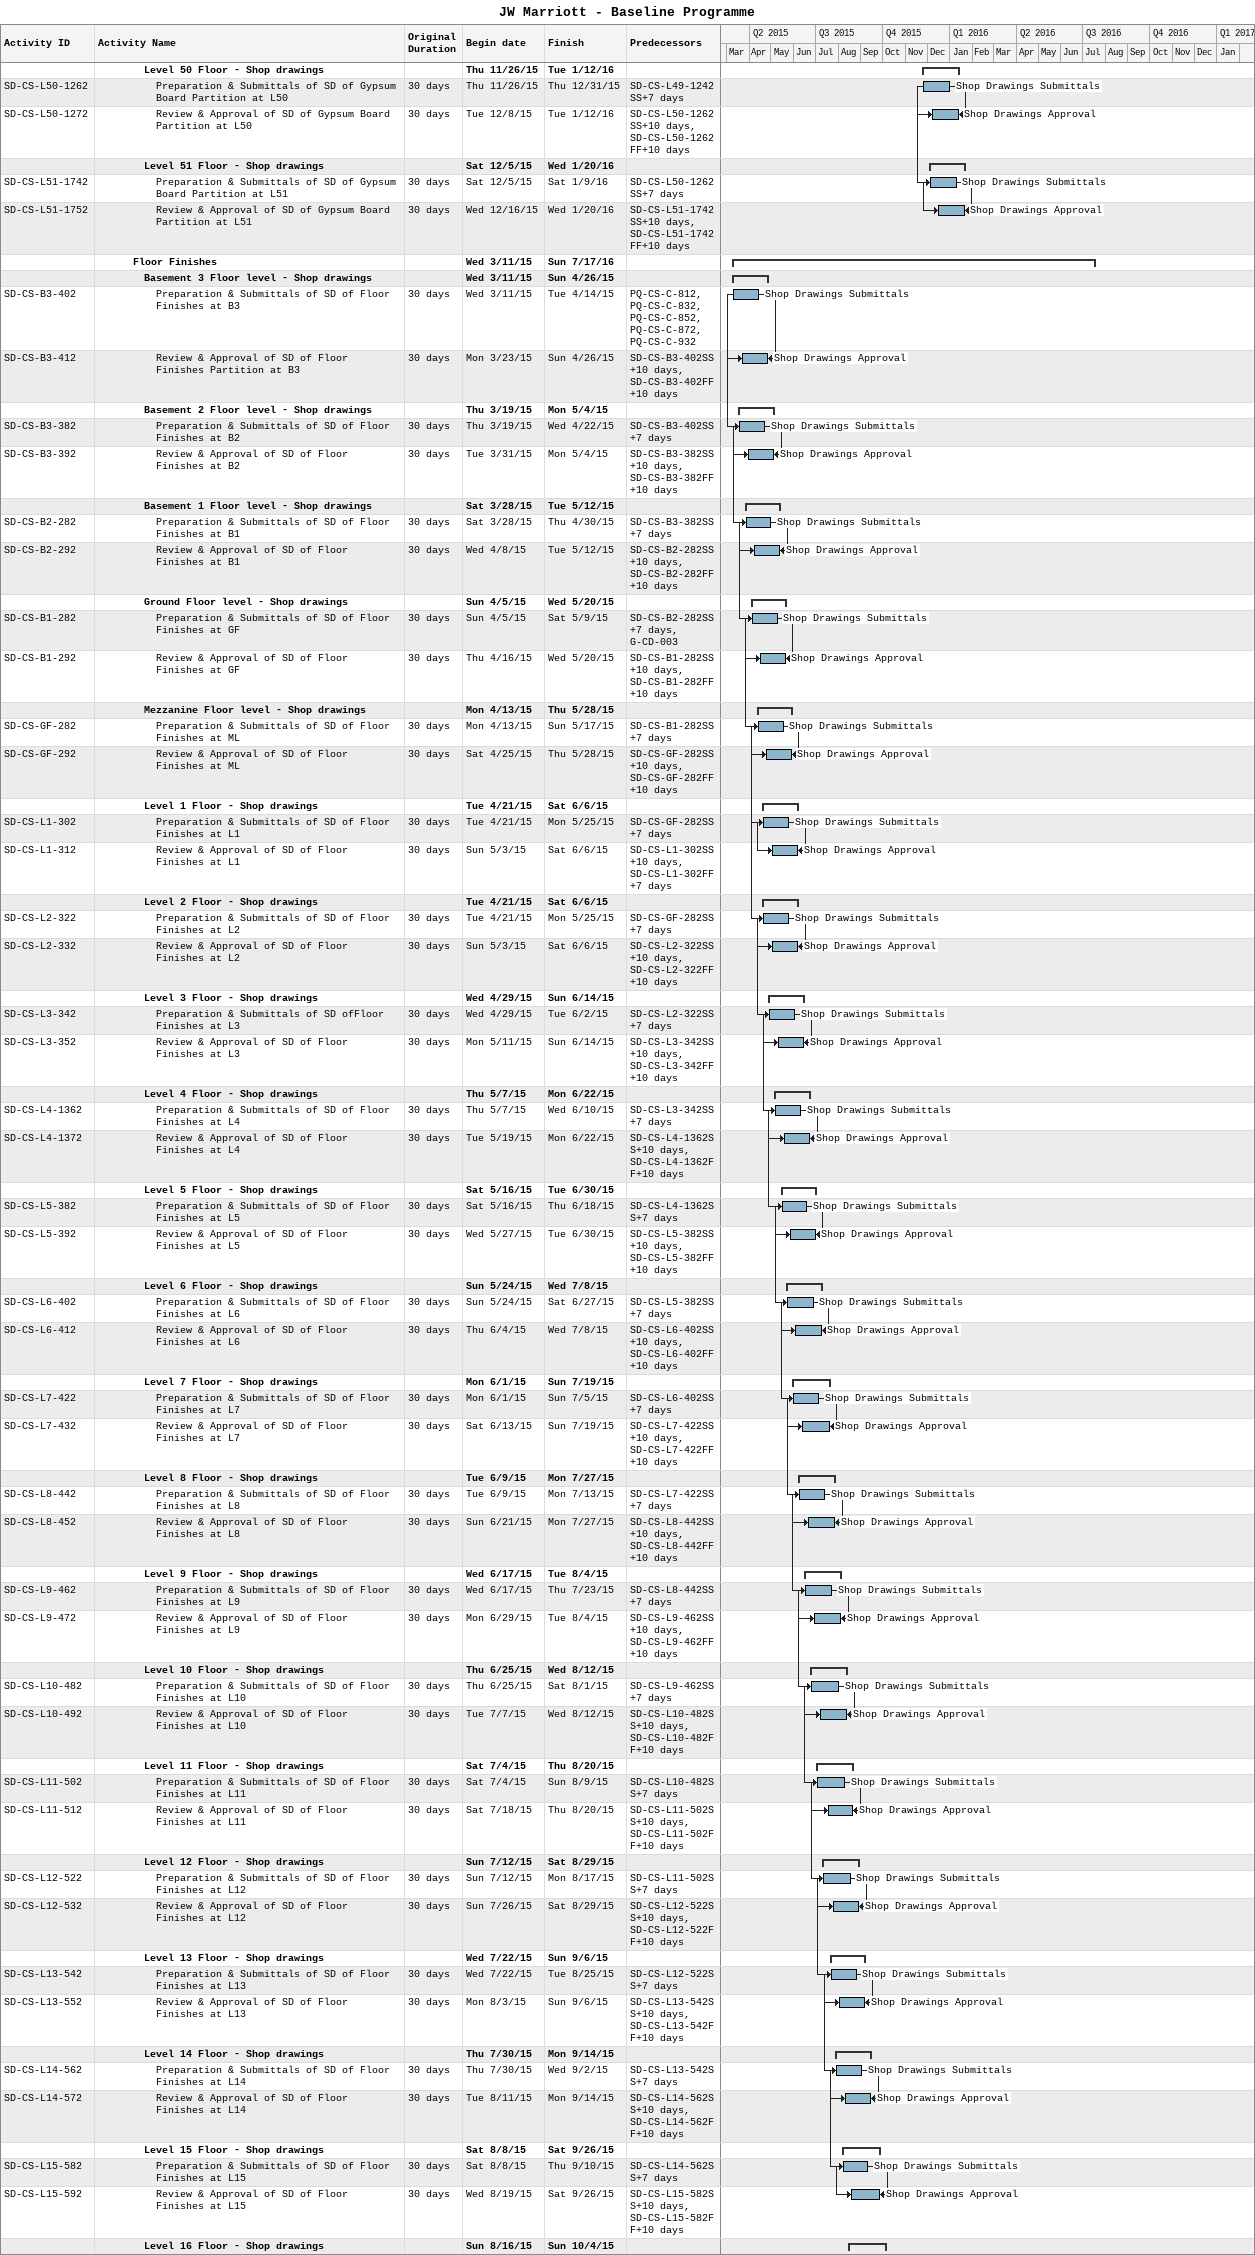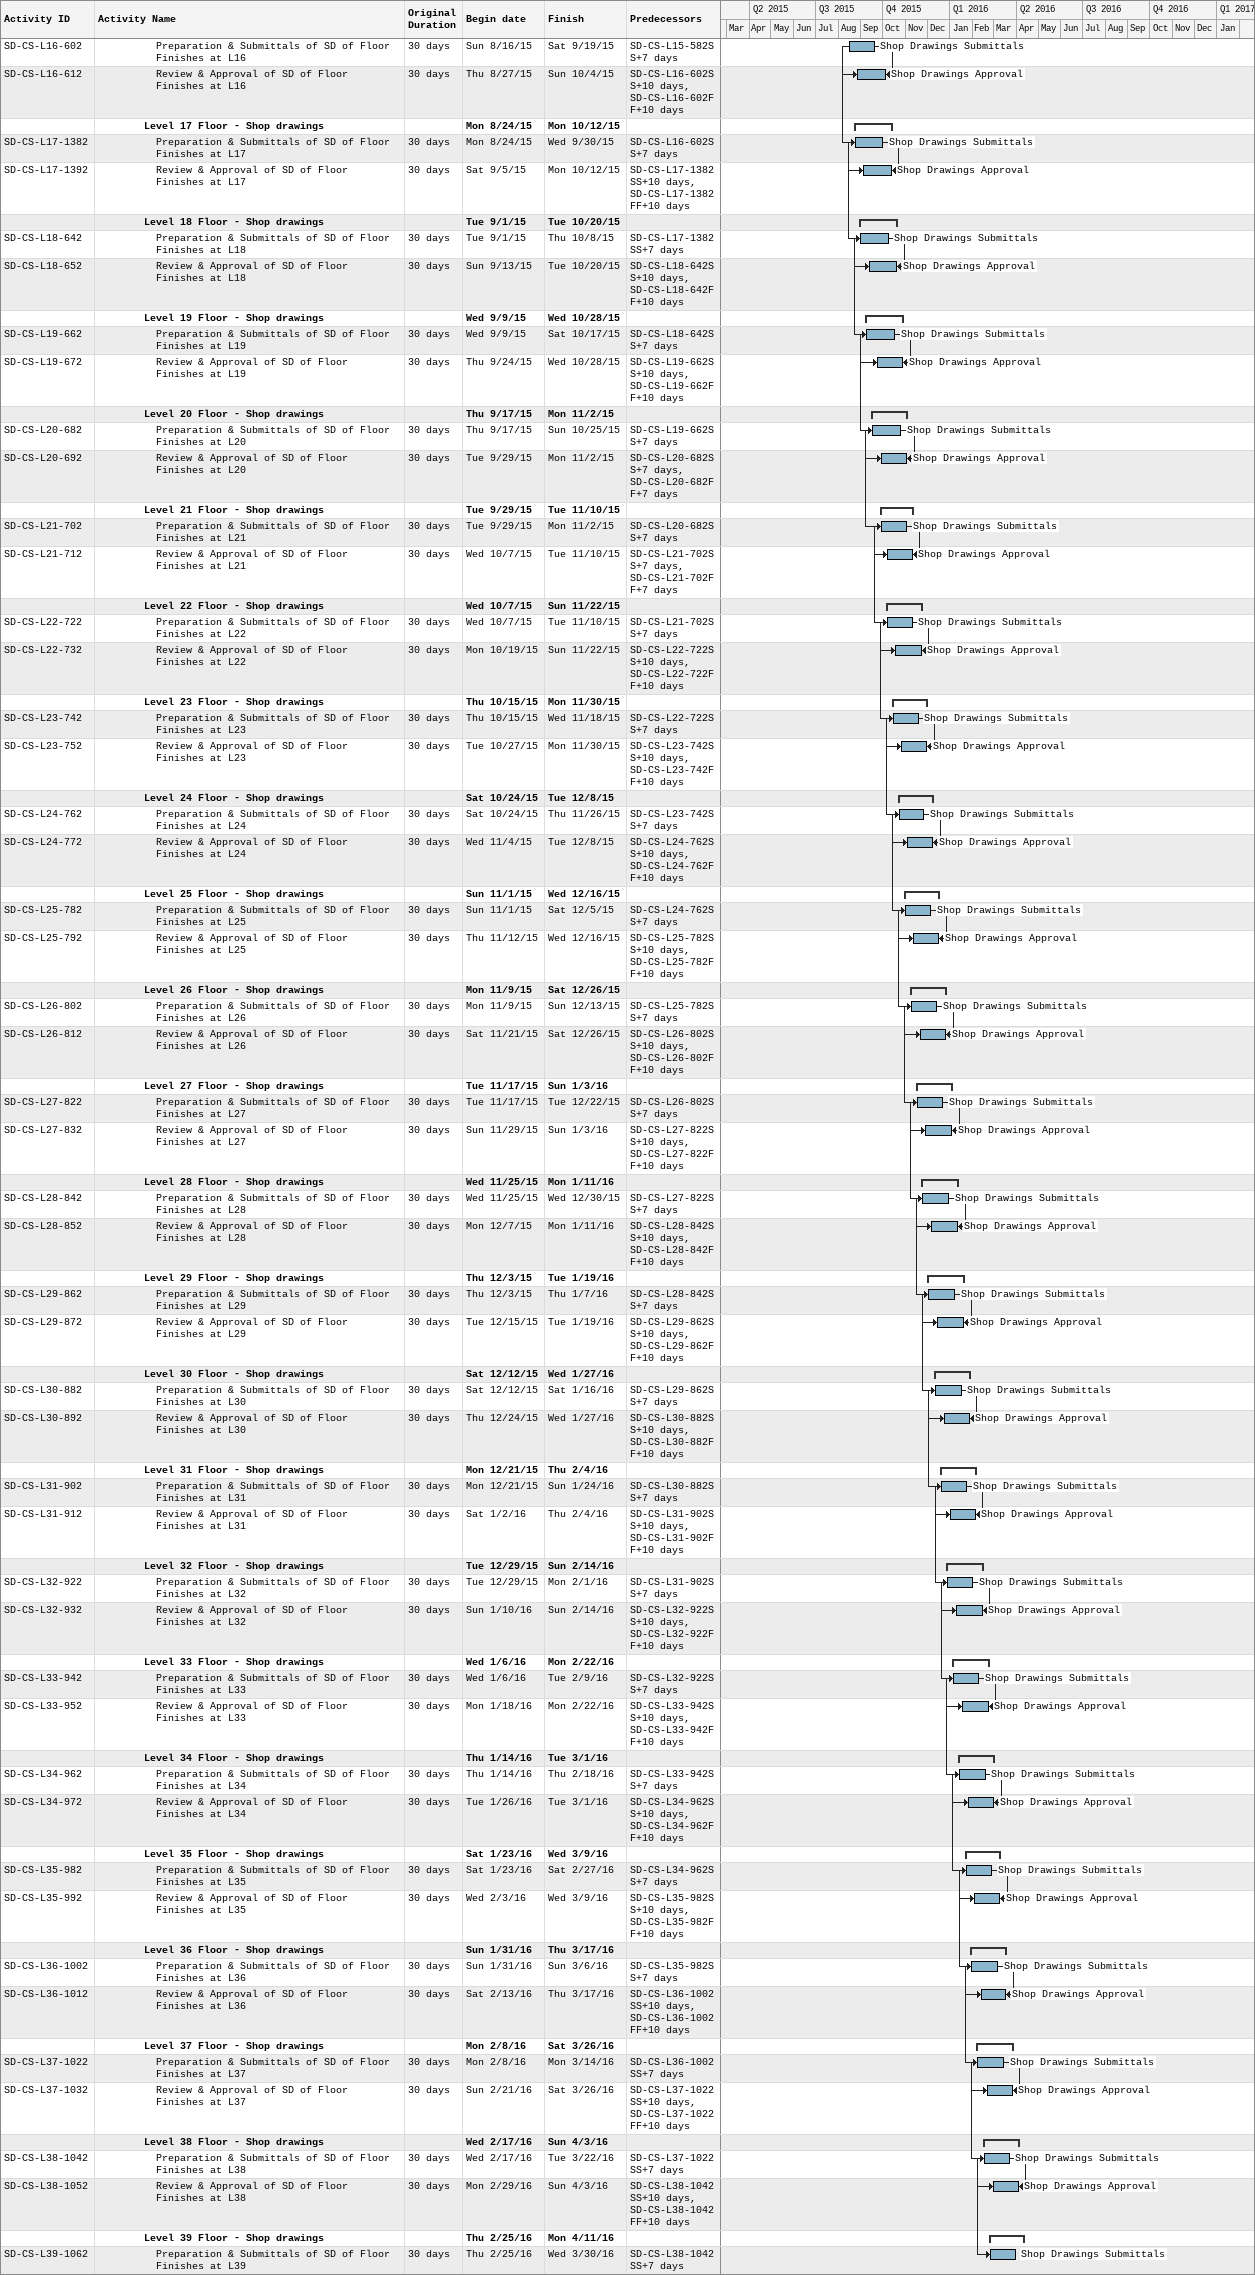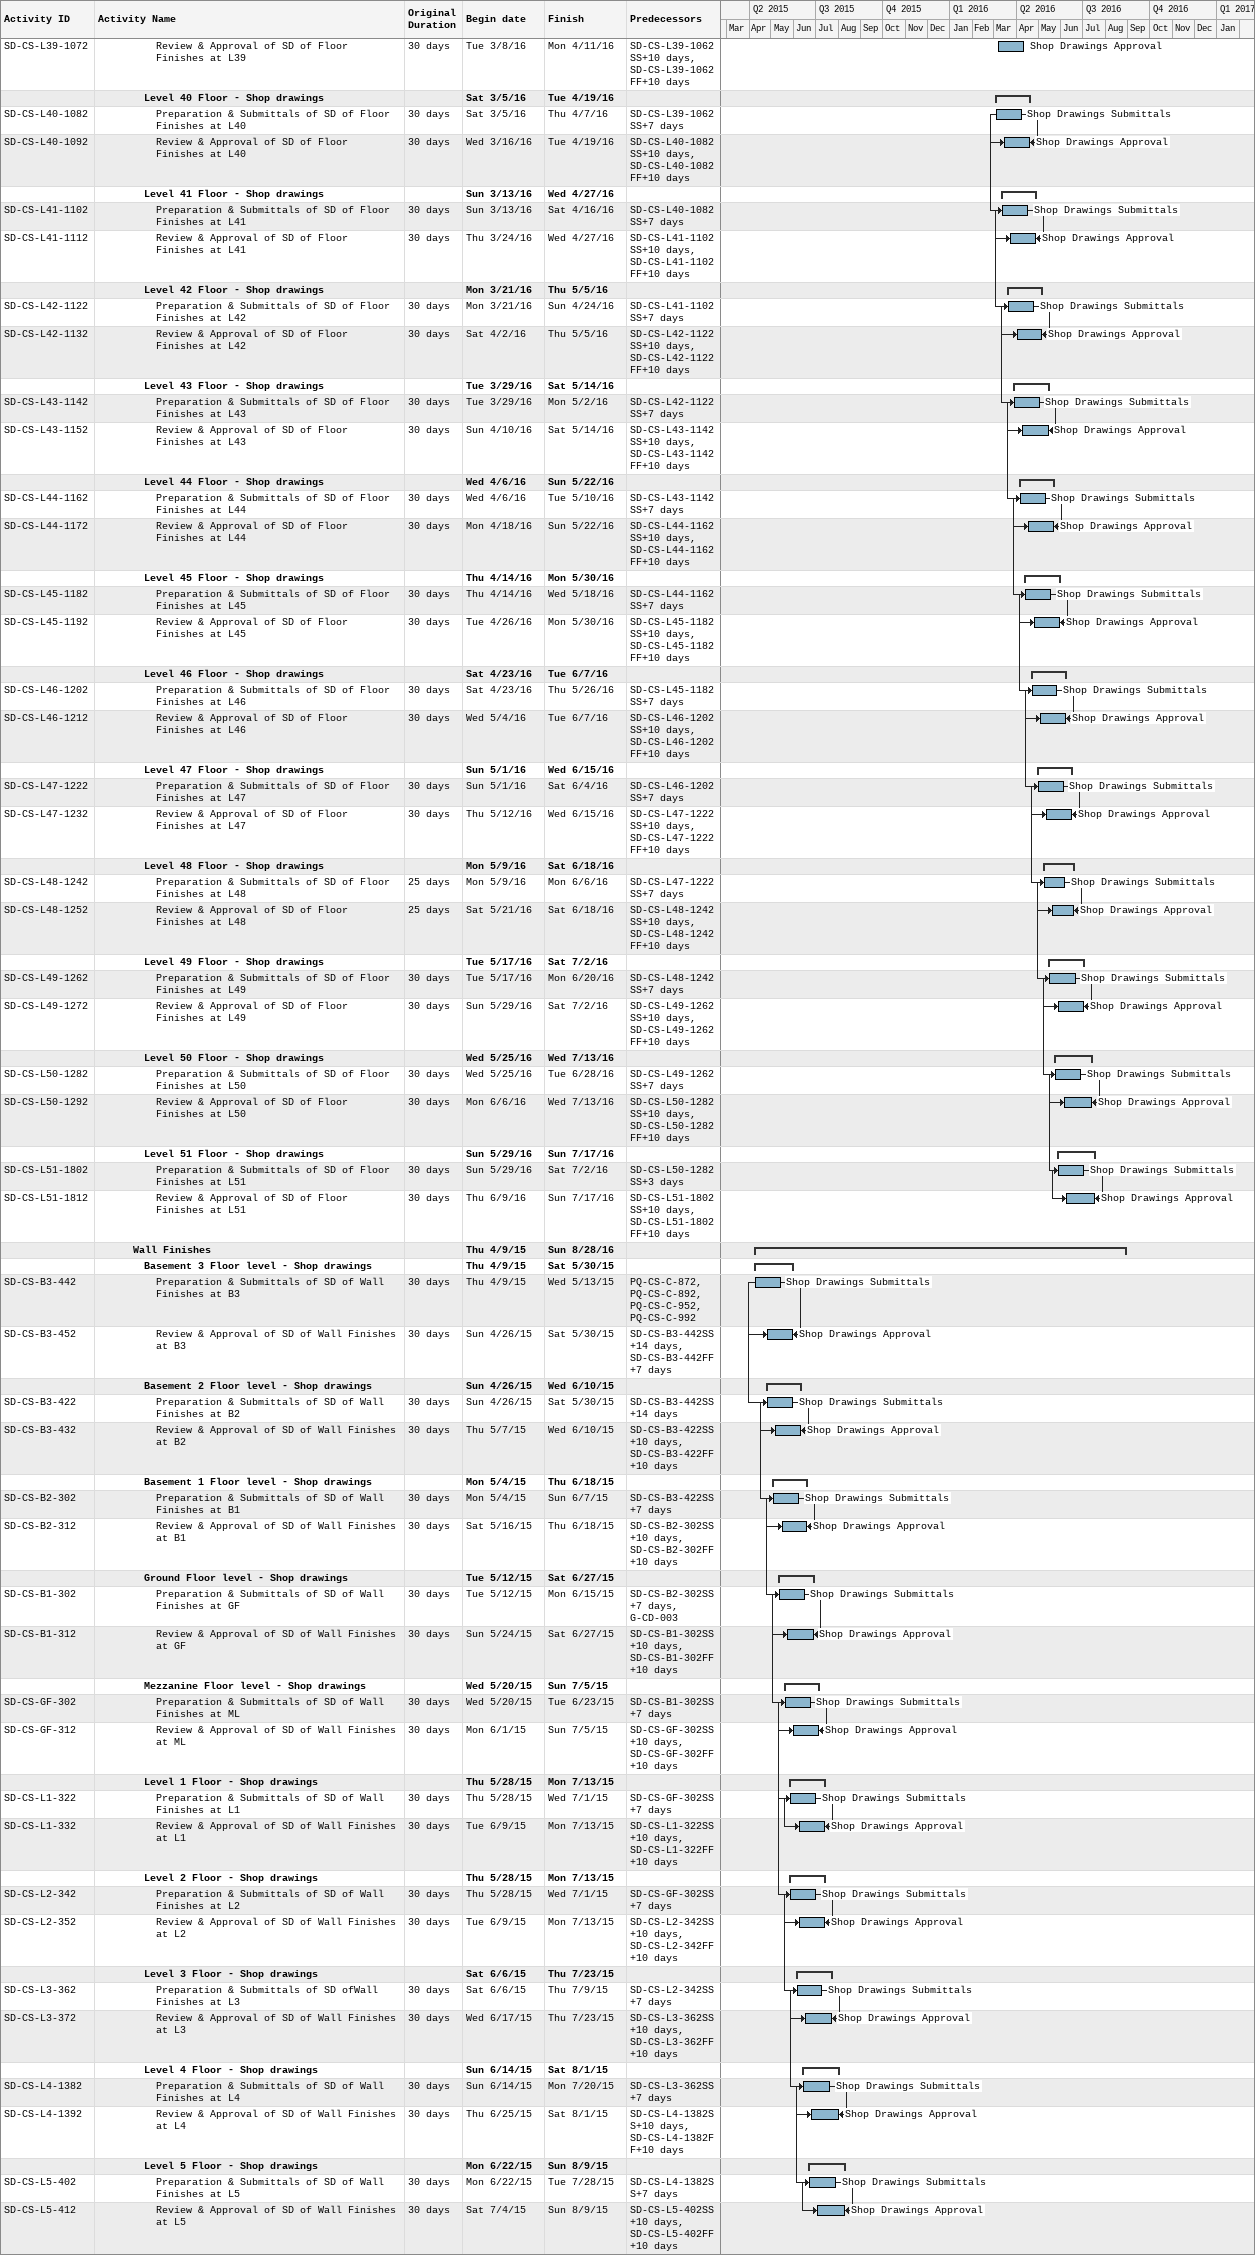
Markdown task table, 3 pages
JW Marriott - Baseline Programme

| ID | Level | Task | Original duration | Start | Finish | Predecessors | Resources |
|---|---|---|---|---|---|---|---|
|  | 5 | **Level 50 Floor - Shop drawings** |  | 2015-11-26 | 2016-01-12 |  |  |
| SD-CS-L50-1262 | 6 | Preparation & Submittals of SD of Gypsum Board Partition at L50 | 30d | 2015-11-26 | 2015-12-31 | SD-CS-L49-1242SS+7d | Shop Drawings Submittals |
| SD-CS-L50-1272 | 6 | Review & Approval of SD of Gypsum Board Partition at L50 | 30d | 2015-12-08 | 2016-01-12 | SD-CS-L50-1262SS+10d, SD-CS-L50-1262FF+10d | Shop Drawings Approval |
|  | 5 | **Level 51 Floor - Shop drawings** |  | 2015-12-05 | 2016-01-20 |  |  |
| SD-CS-L51-1742 | 6 | Preparation & Submittals of SD of Gypsum Board Partition at L51 | 30d | 2015-12-05 | 2016-01-09 | SD-CS-L50-1262SS+7d | Shop Drawings Submittals |
| SD-CS-L51-1752 | 6 | Review & Approval of SD of Gypsum Board Partition at L51 | 30d | 2015-12-16 | 2016-01-20 | SD-CS-L51-1742SS+10d, SD-CS-L51-1742FF+10d | Shop Drawings Approval |
|  | 4 | **Floor Finishes** |  | 2015-03-11 | 2016-07-17 |  |  |
|  | 5 | **Basement 3 Floor level - Shop drawings** |  | 2015-03-11 | 2015-04-26 |  |  |
| SD-CS-B3-402 | 6 | Preparation & Submittals of SD of Floor Finishes at B3 | 30d | 2015-03-11 | 2015-04-14 | PQ-CS-C-812, PQ-CS-C-832, PQ-CS-C-852, PQ-CS-C-872, PQ-CS-C-932 | Shop Drawings Submittals |
| SD-CS-B3-412 | 6 | Review & Approval of SD of Floor Finishes Partition at B3 | 30d | 2015-03-23 | 2015-04-26 | SD-CS-B3-402SS+10d, SD-CS-B3-402FF+10d | Shop Drawings Approval |
|  | 5 | **Basement 2 Floor level - Shop drawings** |  | 2015-03-19 | 2015-05-04 |  |  |
| SD-CS-B3-382 | 6 | Preparation & Submittals of SD of Floor Finishes at B2 | 30d | 2015-03-19 | 2015-04-22 | SD-CS-B3-402SS+7d | Shop Drawings Submittals |
| SD-CS-B3-392 | 6 | Review & Approval of SD of Floor Finishes at B2 | 30d | 2015-03-31 | 2015-05-04 | SD-CS-B3-382SS+10d, SD-CS-B3-382FF+10d | Shop Drawings Approval |
|  | 5 | **Basement 1 Floor level - Shop drawings** |  | 2015-03-28 | 2015-05-12 |  |  |
| SD-CS-B2-282 | 6 | Preparation & Submittals of SD of Floor Finishes at B1 | 30d | 2015-03-28 | 2015-04-30 | SD-CS-B3-382SS+7d | Shop Drawings Submittals |
| SD-CS-B2-292 | 6 | Review & Approval of SD of Floor Finishes at B1 | 30d | 2015-04-08 | 2015-05-12 | SD-CS-B2-282SS+10d, SD-CS-B2-282FF+10d | Shop Drawings Approval |
|  | 5 | **Ground Floor level - Shop drawings** |  | 2015-04-05 | 2015-05-20 |  |  |
| SD-CS-B1-282 | 6 | Preparation & Submittals of SD of Floor Finishes at GF | 30d | 2015-04-05 | 2015-05-09 | SD-CS-B2-282SS+7d, G-CD-003 | Shop Drawings Submittals |
| SD-CS-B1-292 | 6 | Review & Approval of SD of Floor Finishes at GF | 30d | 2015-04-16 | 2015-05-20 | SD-CS-B1-282SS+10d, SD-CS-B1-282FF+10d | Shop Drawings Approval |
|  | 5 | **Mezzanine Floor level - Shop drawings** |  | 2015-04-13 | 2015-05-28 |  |  |
| SD-CS-GF-282 | 6 | Preparation & Submittals of SD of Floor Finishes at ML | 30d | 2015-04-13 | 2015-05-17 | SD-CS-B1-282SS+7d | Shop Drawings Submittals |
| SD-CS-GF-292 | 6 | Review & Approval of SD of Floor Finishes at ML | 30d | 2015-04-25 | 2015-05-28 | SD-CS-GF-282SS+10d, SD-CS-GF-282FF+10d | Shop Drawings Approval |
|  | 5 | **Level 1 Floor - Shop drawings** |  | 2015-04-21 | 2015-06-06 |  |  |
| SD-CS-L1-302 | 6 | Preparation & Submittals of SD of Floor Finishes at L1 | 30d | 2015-04-21 | 2015-05-25 | SD-CS-GF-282SS+7d | Shop Drawings Submittals |
| SD-CS-L1-312 | 6 | Review & Approval of SD of Floor Finishes at L1 | 30d | 2015-05-03 | 2015-06-06 | SD-CS-L1-302SS+10d, SD-CS-L1-302FF+7d | Shop Drawings Approval |
|  | 5 | **Level 2 Floor - Shop drawings** |  | 2015-04-21 | 2015-06-06 |  |  |
| SD-CS-L2-322 | 6 | Preparation & Submittals of SD of Floor Finishes at L2 | 30d | 2015-04-21 | 2015-05-25 | SD-CS-GF-282SS+7d | Shop Drawings Submittals |
| SD-CS-L2-332 | 6 | Review & Approval of SD of Floor Finishes at L2 | 30d | 2015-05-03 | 2015-06-06 | SD-CS-L2-322SS+10d, SD-CS-L2-322FF+10d | Shop Drawings Approval |
|  | 5 | **Level 3 Floor - Shop drawings** |  | 2015-04-29 | 2015-06-14 |  |  |
| SD-CS-L3-342 | 6 | Preparation & Submittals of SD ofFloor Finishes at L3 | 30d | 2015-04-29 | 2015-06-02 | SD-CS-L2-322SS+7d | Shop Drawings Submittals |
| SD-CS-L3-352 | 6 | Review & Approval of SD of Floor Finishes at L3 | 30d | 2015-05-11 | 2015-06-14 | SD-CS-L3-342SS+10d, SD-CS-L3-342FF+10d | Shop Drawings Approval |
|  | 5 | **Level 4 Floor - Shop drawings** |  | 2015-05-07 | 2015-06-22 |  |  |
| SD-CS-L4-1362 | 6 | Preparation & Submittals of SD of Floor Finishes at L4 | 30d | 2015-05-07 | 2015-06-10 | SD-CS-L3-342SS+7d | Shop Drawings Submittals |
| SD-CS-L4-1372 | 6 | Review & Approval of SD of Floor Finishes at L4 | 30d | 2015-05-19 | 2015-06-22 | SD-CS-L4-1362SS+10d, SD-CS-L4-1362FF+10d | Shop Drawings Approval |
|  | 5 | **Level 5 Floor - Shop drawings** |  | 2015-05-16 | 2015-06-30 |  |  |
| SD-CS-L5-382 | 6 | Preparation & Submittals of SD of Floor Finishes at L5 | 30d | 2015-05-16 | 2015-06-18 | SD-CS-L4-1362SS+7d | Shop Drawings Submittals |
| SD-CS-L5-392 | 6 | Review & Approval of SD of Floor Finishes at L5 | 30d | 2015-05-27 | 2015-06-30 | SD-CS-L5-382SS+10d, SD-CS-L5-382FF+10d | Shop Drawings Approval |
|  | 5 | **Level 6 Floor - Shop drawings** |  | 2015-05-24 | 2015-07-08 |  |  |
| SD-CS-L6-402 | 6 | Preparation & Submittals of SD of Floor Finishes at L6 | 30d | 2015-05-24 | 2015-06-27 | SD-CS-L5-382SS+7d | Shop Drawings Submittals |
| SD-CS-L6-412 | 6 | Review & Approval of SD of Floor Finishes at L6 | 30d | 2015-06-04 | 2015-07-08 | SD-CS-L6-402SS+10d, SD-CS-L6-402FF+10d | Shop Drawings Approval |
|  | 5 | **Level 7 Floor - Shop drawings** |  | 2015-06-01 | 2015-07-19 |  |  |
| SD-CS-L7-422 | 6 | Preparation & Submittals of SD of Floor Finishes at L7 | 30d | 2015-06-01 | 2015-07-05 | SD-CS-L6-402SS+7d | Shop Drawings Submittals |
| SD-CS-L7-432 | 6 | Review & Approval of SD of Floor Finishes at L7 | 30d | 2015-06-13 | 2015-07-19 | SD-CS-L7-422SS+10d, SD-CS-L7-422FF+10d | Shop Drawings Approval |
|  | 5 | **Level 8 Floor - Shop drawings** |  | 2015-06-09 | 2015-07-27 |  |  |
| SD-CS-L8-442 | 6 | Preparation & Submittals of SD of Floor Finishes at L8 | 30d | 2015-06-09 | 2015-07-13 | SD-CS-L7-422SS+7d | Shop Drawings Submittals |
| SD-CS-L8-452 | 6 | Review & Approval of SD of Floor Finishes at L8 | 30d | 2015-06-21 | 2015-07-27 | SD-CS-L8-442SS+10d, SD-CS-L8-442FF+10d | Shop Drawings Approval |
|  | 5 | **Level 9 Floor - Shop drawings** |  | 2015-06-17 | 2015-08-04 |  |  |
| SD-CS-L9-462 | 6 | Preparation & Submittals of SD of Floor Finishes at L9 | 30d | 2015-06-17 | 2015-07-23 | SD-CS-L8-442SS+7d | Shop Drawings Submittals |
| SD-CS-L9-472 | 6 | Review & Approval of SD of Floor Finishes at L9 | 30d | 2015-06-29 | 2015-08-04 | SD-CS-L9-462SS+10d, SD-CS-L9-462FF+10d | Shop Drawings Approval |
|  | 5 | **Level 10 Floor - Shop drawings** |  | 2015-06-25 | 2015-08-12 |  |  |
| SD-CS-L10-482 | 6 | Preparation & Submittals of SD of Floor Finishes at L10 | 30d | 2015-06-25 | 2015-08-01 | SD-CS-L9-462SS+7d | Shop Drawings Submittals |
| SD-CS-L10-492 | 6 | Review & Approval of SD of Floor Finishes at L10 | 30d | 2015-07-07 | 2015-08-12 | SD-CS-L10-482SS+10d, SD-CS-L10-482FF+10d | Shop Drawings Approval |
|  | 5 | **Level 11 Floor - Shop drawings** |  | 2015-07-04 | 2015-08-20 |  |  |
| SD-CS-L11-502 | 6 | Preparation & Submittals of SD of Floor Finishes at L11 | 30d | 2015-07-04 | 2015-08-09 | SD-CS-L10-482SS+7d | Shop Drawings Submittals |
| SD-CS-L11-512 | 6 | Review & Approval of SD of Floor Finishes at L11 | 30d | 2015-07-18 | 2015-08-20 | SD-CS-L11-502SS+10d, SD-CS-L11-502FF+10d | Shop Drawings Approval |
|  | 5 | **Level 12 Floor - Shop drawings** |  | 2015-07-12 | 2015-08-29 |  |  |
| SD-CS-L12-522 | 6 | Preparation & Submittals of SD of Floor Finishes at L12 | 30d | 2015-07-12 | 2015-08-17 | SD-CS-L11-502SS+7d | Shop Drawings Submittals |
| SD-CS-L12-532 | 6 | Review & Approval of SD of Floor Finishes at L12 | 30d | 2015-07-26 | 2015-08-29 | SD-CS-L12-522SS+10d, SD-CS-L12-522FF+10d | Shop Drawings Approval |
|  | 5 | **Level 13 Floor - Shop drawings** |  | 2015-07-22 | 2015-09-06 |  |  |
| SD-CS-L13-542 | 6 | Preparation & Submittals of SD of Floor Finishes at L13 | 30d | 2015-07-22 | 2015-08-25 | SD-CS-L12-522SS+7d | Shop Drawings Submittals |
| SD-CS-L13-552 | 6 | Review & Approval of SD of Floor Finishes at L13 | 30d | 2015-08-03 | 2015-09-06 | SD-CS-L13-542SS+10d, SD-CS-L13-542FF+10d | Shop Drawings Approval |
|  | 5 | **Level 14 Floor - Shop drawings** |  | 2015-07-30 | 2015-09-14 |  |  |
| SD-CS-L14-562 | 6 | Preparation & Submittals of SD of Floor Finishes at L14 | 30d | 2015-07-30 | 2015-09-02 | SD-CS-L13-542SS+7d | Shop Drawings Submittals |
| SD-CS-L14-572 | 6 | Review & Approval of SD of Floor Finishes at L14 | 30d | 2015-08-11 | 2015-09-14 | SD-CS-L14-562SS+10d, SD-CS-L14-562FF+10d | Shop Drawings Approval |
|  | 5 | **Level 15 Floor - Shop drawings** |  | 2015-08-08 | 2015-09-26 |  |  |
| SD-CS-L15-582 | 6 | Preparation & Submittals of SD of Floor Finishes at L15 | 30d | 2015-08-08 | 2015-09-10 | SD-CS-L14-562SS+7d | Shop Drawings Submittals |
| SD-CS-L15-592 | 6 | Review & Approval of SD of Floor Finishes at L15 | 30d | 2015-08-19 | 2015-09-26 | SD-CS-L15-582SS+10d, SD-CS-L15-582FF+10d | Shop Drawings Approval |
|  | 5 | **Level 16 Floor - Shop drawings** |  | 2015-08-16 | 2015-10-04 |  |  |
| SD-CS-L16-602 | 6 | Preparation & Submittals of SD of Floor Finishes at L16 | 30d | 2015-08-16 | 2015-09-19 | SD-CS-L15-582SS+7d | Shop Drawings Submittals |
| SD-CS-L16-612 | 6 | Review & Approval of SD of Floor Finishes at L16 | 30d | 2015-08-27 | 2015-10-04 | SD-CS-L16-602SS+10d, SD-CS-L16-602FF+10d | Shop Drawings Approval |
|  | 5 | **Level 17 Floor - Shop drawings** |  | 2015-08-24 | 2015-10-12 |  |  |
| SD-CS-L17-1382 | 6 | Preparation & Submittals of SD of Floor Finishes at L17 | 30d | 2015-08-24 | 2015-09-30 | SD-CS-L16-602SS+7d | Shop Drawings Submittals |
| SD-CS-L17-1392 | 6 | Review & Approval of SD of Floor Finishes at L17 | 30d | 2015-09-05 | 2015-10-12 | SD-CS-L17-1382SS+10d, SD-CS-L17-1382FF+10d | Shop Drawings Approval |
|  | 5 | **Level 18 Floor - Shop drawings** |  | 2015-09-01 | 2015-10-20 |  |  |
| SD-CS-L18-642 | 6 | Preparation & Submittals of SD of Floor Finishes at L18 | 30d | 2015-09-01 | 2015-10-08 | SD-CS-L17-1382SS+7d | Shop Drawings Submittals |
| SD-CS-L18-652 | 6 | Review & Approval of SD of Floor Finishes at L18 | 30d | 2015-09-13 | 2015-10-20 | SD-CS-L18-642SS+10d, SD-CS-L18-642FF+10d | Shop Drawings Approval |
|  | 5 | **Level 19 Floor - Shop drawings** |  | 2015-09-09 | 2015-10-28 |  |  |
| SD-CS-L19-662 | 6 | Preparation & Submittals of SD of Floor Finishes at L19 | 30d | 2015-09-09 | 2015-10-17 | SD-CS-L18-642SS+7d | Shop Drawings Submittals |
| SD-CS-L19-672 | 6 | Review & Approval of SD of Floor Finishes at L19 | 30d | 2015-09-24 | 2015-10-28 | SD-CS-L19-662SS+10d, SD-CS-L19-662FF+10d | Shop Drawings Approval |
|  | 5 | **Level 20 Floor - Shop drawings** |  | 2015-09-17 | 2015-11-02 |  |  |
| SD-CS-L20-682 | 6 | Preparation & Submittals of SD of Floor Finishes at L20 | 30d | 2015-09-17 | 2015-10-25 | SD-CS-L19-662SS+7d | Shop Drawings Submittals |
| SD-CS-L20-692 | 6 | Review & Approval of SD of Floor Finishes at L20 | 30d | 2015-09-29 | 2015-11-02 | SD-CS-L20-682SS+7d, SD-CS-L20-682FF+7d | Shop Drawings Approval |
|  | 5 | **Level 21 Floor - Shop drawings** |  | 2015-09-29 | 2015-11-10 |  |  |
| SD-CS-L21-702 | 6 | Preparation & Submittals of SD of Floor Finishes at L21 | 30d | 2015-09-29 | 2015-11-02 | SD-CS-L20-682SS+7d | Shop Drawings Submittals |
| SD-CS-L21-712 | 6 | Review & Approval of SD of Floor Finishes at L21 | 30d | 2015-10-07 | 2015-11-10 | SD-CS-L21-702SS+7d, SD-CS-L21-702FF+7d | Shop Drawings Approval |
|  | 5 | **Level 22 Floor - Shop drawings** |  | 2015-10-07 | 2015-11-22 |  |  |
| SD-CS-L22-722 | 6 | Preparation & Submittals of SD of Floor Finishes at L22 | 30d | 2015-10-07 | 2015-11-10 | SD-CS-L21-702SS+7d | Shop Drawings Submittals |
| SD-CS-L22-732 | 6 | Review & Approval of SD of Floor Finishes at L22 | 30d | 2015-10-19 | 2015-11-22 | SD-CS-L22-722SS+10d, SD-CS-L22-722FF+10d | Shop Drawings Approval |
|  | 5 | **Level 23 Floor - Shop drawings** |  | 2015-10-15 | 2015-11-30 |  |  |
| SD-CS-L23-742 | 6 | Preparation & Submittals of SD of Floor Finishes at L23 | 30d | 2015-10-15 | 2015-11-18 | SD-CS-L22-722SS+7d | Shop Drawings Submittals |
| SD-CS-L23-752 | 6 | Review & Approval of SD of Floor Finishes at L23 | 30d | 2015-10-27 | 2015-11-30 | SD-CS-L23-742SS+10d, SD-CS-L23-742FF+10d | Shop Drawings Approval |
|  | 5 | **Level 24 Floor - Shop drawings** |  | 2015-10-24 | 2015-12-08 |  |  |
| SD-CS-L24-762 | 6 | Preparation & Submittals of SD of Floor Finishes at L24 | 30d | 2015-10-24 | 2015-11-26 | SD-CS-L23-742SS+7d | Shop Drawings Submittals |
| SD-CS-L24-772 | 6 | Review & Approval of SD of Floor Finishes at L24 | 30d | 2015-11-04 | 2015-12-08 | SD-CS-L24-762SS+10d, SD-CS-L24-762FF+10d | Shop Drawings Approval |
|  | 5 | **Level 25 Floor - Shop drawings** |  | 2015-11-01 | 2015-12-16 |  |  |
| SD-CS-L25-782 | 6 | Preparation & Submittals of SD of Floor Finishes at L25 | 30d | 2015-11-01 | 2015-12-05 | SD-CS-L24-762SS+7d | Shop Drawings Submittals |
| SD-CS-L25-792 | 6 | Review & Approval of SD of Floor Finishes at L25 | 30d | 2015-11-12 | 2015-12-16 | SD-CS-L25-782SS+10d, SD-CS-L25-782FF+10d | Shop Drawings Approval |
|  | 5 | **Level 26 Floor - Shop drawings** |  | 2015-11-09 | 2015-12-26 |  |  |
| SD-CS-L26-802 | 6 | Preparation & Submittals of SD of Floor Finishes at L26 | 30d | 2015-11-09 | 2015-12-13 | SD-CS-L25-782SS+7d | Shop Drawings Submittals |
| SD-CS-L26-812 | 6 | Review & Approval of SD of Floor Finishes at L26 | 30d | 2015-11-21 | 2015-12-26 | SD-CS-L26-802SS+10d, SD-CS-L26-802FF+10d | Shop Drawings Approval |
|  | 5 | **Level 27 Floor - Shop drawings** |  | 2015-11-17 | 2016-01-03 |  |  |
| SD-CS-L27-822 | 6 | Preparation & Submittals of SD of Floor Finishes at L27 | 30d | 2015-11-17 | 2015-12-22 | SD-CS-L26-802SS+7d | Shop Drawings Submittals |
| SD-CS-L27-832 | 6 | Review & Approval of SD of Floor Finishes at L27 | 30d | 2015-11-29 | 2016-01-03 | SD-CS-L27-822SS+10d, SD-CS-L27-822FF+10d | Shop Drawings Approval |
|  | 5 | **Level 28 Floor - Shop drawings** |  | 2015-11-25 | 2016-01-11 |  |  |
| SD-CS-L28-842 | 6 | Preparation & Submittals of SD of Floor Finishes at L28 | 30d | 2015-11-25 | 2015-12-30 | SD-CS-L27-822SS+7d | Shop Drawings Submittals |
| SD-CS-L28-852 | 6 | Review & Approval of SD of Floor Finishes at L28 | 30d | 2015-12-07 | 2016-01-11 | SD-CS-L28-842SS+10d, SD-CS-L28-842FF+10d | Shop Drawings Approval |
|  | 5 | **Level 29 Floor - Shop drawings** |  | 2015-12-03 | 2016-01-19 |  |  |
| SD-CS-L29-862 | 6 | Preparation & Submittals of SD of Floor Finishes at L29 | 30d | 2015-12-03 | 2016-01-07 | SD-CS-L28-842SS+7d | Shop Drawings Submittals |
| SD-CS-L29-872 | 6 | Review & Approval of SD of Floor Finishes at L29 | 30d | 2015-12-15 | 2016-01-19 | SD-CS-L29-862SS+10d, SD-CS-L29-862FF+10d | Shop Drawings Approval |
|  | 5 | **Level 30 Floor - Shop drawings** |  | 2015-12-12 | 2016-01-27 |  |  |
| SD-CS-L30-882 | 6 | Preparation & Submittals of SD of Floor Finishes at L30 | 30d | 2015-12-12 | 2016-01-16 | SD-CS-L29-862SS+7d | Shop Drawings Submittals |
| SD-CS-L30-892 | 6 | Review & Approval of SD of Floor Finishes at L30 | 30d | 2015-12-24 | 2016-01-27 | SD-CS-L30-882SS+10d, SD-CS-L30-882FF+10d | Shop Drawings Approval |
|  | 5 | **Level 31 Floor - Shop drawings** |  | 2015-12-21 | 2016-02-04 |  |  |
| SD-CS-L31-902 | 6 | Preparation & Submittals of SD of Floor Finishes at L31 | 30d | 2015-12-21 | 2016-01-24 | SD-CS-L30-882SS+7d | Shop Drawings Submittals |
| SD-CS-L31-912 | 6 | Review & Approval of SD of Floor Finishes at L31 | 30d | 2016-01-02 | 2016-02-04 | SD-CS-L31-902SS+10d, SD-CS-L31-902FF+10d | Shop Drawings Approval |
|  | 5 | **Level 32 Floor - Shop drawings** |  | 2015-12-29 | 2016-02-14 |  |  |
| SD-CS-L32-922 | 6 | Preparation & Submittals of SD of Floor Finishes at L32 | 30d | 2015-12-29 | 2016-02-01 | SD-CS-L31-902SS+7d | Shop Drawings Submittals |
| SD-CS-L32-932 | 6 | Review & Approval of SD of Floor Finishes at L32 | 30d | 2016-01-10 | 2016-02-14 | SD-CS-L32-922SS+10d, SD-CS-L32-922FF+10d | Shop Drawings Approval |
|  | 5 | **Level 33 Floor - Shop drawings** |  | 2016-01-06 | 2016-02-22 |  |  |
| SD-CS-L33-942 | 6 | Preparation & Submittals of SD of Floor Finishes at L33 | 30d | 2016-01-06 | 2016-02-09 | SD-CS-L32-922SS+7d | Shop Drawings Submittals |
| SD-CS-L33-952 | 6 | Review & Approval of SD of Floor Finishes at L33 | 30d | 2016-01-18 | 2016-02-22 | SD-CS-L33-942SS+10d, SD-CS-L33-942FF+10d | Shop Drawings Approval |
|  | 5 | **Level 34 Floor - Shop drawings** |  | 2016-01-14 | 2016-03-01 |  |  |
| SD-CS-L34-962 | 6 | Preparation & Submittals of SD of Floor Finishes at L34 | 30d | 2016-01-14 | 2016-02-18 | SD-CS-L33-942SS+7d | Shop Drawings Submittals |
| SD-CS-L34-972 | 6 | Review & Approval of SD of Floor Finishes at L34 | 30d | 2016-01-26 | 2016-03-01 | SD-CS-L34-962SS+10d, SD-CS-L34-962FF+10d | Shop Drawings Approval |
|  | 5 | **Level 35 Floor - Shop drawings** |  | 2016-01-23 | 2016-03-09 |  |  |
| SD-CS-L35-982 | 6 | Preparation & Submittals of SD of Floor Finishes at L35 | 30d | 2016-01-23 | 2016-02-27 | SD-CS-L34-962SS+7d | Shop Drawings Submittals |
| SD-CS-L35-992 | 6 | Review & Approval of SD of Floor Finishes at L35 | 30d | 2016-02-03 | 2016-03-09 | SD-CS-L35-982SS+10d, SD-CS-L35-982FF+10d | Shop Drawings Approval |
|  | 5 | **Level 36 Floor - Shop drawings** |  | 2016-01-31 | 2016-03-17 |  |  |
| SD-CS-L36-1002 | 6 | Preparation & Submittals of SD of Floor Finishes at L36 | 30d | 2016-01-31 | 2016-03-06 | SD-CS-L35-982SS+7d | Shop Drawings Submittals |
| SD-CS-L36-1012 | 6 | Review & Approval of SD of Floor Finishes at L36 | 30d | 2016-02-13 | 2016-03-17 | SD-CS-L36-1002SS+10d, SD-CS-L36-1002FF+10d | Shop Drawings Approval |
|  | 5 | **Level 37 Floor - Shop drawings** |  | 2016-02-08 | 2016-03-26 |  |  |
| SD-CS-L37-1022 | 6 | Preparation & Submittals of SD of Floor Finishes at L37 | 30d | 2016-02-08 | 2016-03-14 | SD-CS-L36-1002SS+7d | Shop Drawings Submittals |
| SD-CS-L37-1032 | 6 | Review & Approval of SD of Floor Finishes at L37 | 30d | 2016-02-21 | 2016-03-26 | SD-CS-L37-1022SS+10d, SD-CS-L37-1022FF+10d | Shop Drawings Approval |
|  | 5 | **Level 38 Floor - Shop drawings** |  | 2016-02-17 | 2016-04-03 |  |  |
| SD-CS-L38-1042 | 6 | Preparation & Submittals of SD of Floor Finishes at L38 | 30d | 2016-02-17 | 2016-03-22 | SD-CS-L37-1022SS+7d | Shop Drawings Submittals |
| SD-CS-L38-1052 | 6 | Review & Approval of SD of Floor Finishes at L38 | 30d | 2016-02-29 | 2016-04-03 | SD-CS-L38-1042SS+10d, SD-CS-L38-1042FF+10d | Shop Drawings Approval |
|  | 5 | **Level 39 Floor - Shop drawings** |  | 2016-02-25 | 2016-04-11 |  |  |
| SD-CS-L39-1062 | 6 | Preparation & Submittals of SD of Floor Finishes at L39 | 30d | 2016-02-25 | 2016-03-30 | SD-CS-L38-1042SS+7d | Shop Drawings Submittals |
| SD-CS-L39-1072 | 6 | Review & Approval of SD of Floor Finishes at L39 | 30d | 2016-03-08 | 2016-04-11 | SD-CS-L39-1062SS+10d, SD-CS-L39-1062FF+10d | Shop Drawings Approval |
|  | 5 | **Level 40 Floor - Shop drawings** |  | 2016-03-05 | 2016-04-19 |  |  |
| SD-CS-L40-1082 | 6 | Preparation & Submittals of SD of Floor Finishes at L40 | 30d | 2016-03-05 | 2016-04-07 | SD-CS-L39-1062SS+7d | Shop Drawings Submittals |
| SD-CS-L40-1092 | 6 | Review & Approval of SD of Floor Finishes at L40 | 30d | 2016-03-16 | 2016-04-19 | SD-CS-L40-1082SS+10d, SD-CS-L40-1082FF+10d | Shop Drawings Approval |
|  | 5 | **Level 41 Floor - Shop drawings** |  | 2016-03-13 | 2016-04-27 |  |  |
| SD-CS-L41-1102 | 6 | Preparation & Submittals of SD of Floor Finishes at L41 | 30d | 2016-03-13 | 2016-04-16 | SD-CS-L40-1082SS+7d | Shop Drawings Submittals |
| SD-CS-L41-1112 | 6 | Review & Approval of SD of Floor Finishes at L41 | 30d | 2016-03-24 | 2016-04-27 | SD-CS-L41-1102SS+10d, SD-CS-L41-1102FF+10d | Shop Drawings Approval |
|  | 5 | **Level 42 Floor - Shop drawings** |  | 2016-03-21 | 2016-05-05 |  |  |
| SD-CS-L42-1122 | 6 | Preparation & Submittals of SD of Floor Finishes at L42 | 30d | 2016-03-21 | 2016-04-24 | SD-CS-L41-1102SS+7d | Shop Drawings Submittals |
| SD-CS-L42-1132 | 6 | Review & Approval of SD of Floor Finishes at L42 | 30d | 2016-04-02 | 2016-05-05 | SD-CS-L42-1122SS+10d, SD-CS-L42-1122FF+10d | Shop Drawings Approval |
|  | 5 | **Level 43 Floor - Shop drawings** |  | 2016-03-29 | 2016-05-14 |  |  |
| SD-CS-L43-1142 | 6 | Preparation & Submittals of SD of Floor Finishes at L43 | 30d | 2016-03-29 | 2016-05-02 | SD-CS-L42-1122SS+7d | Shop Drawings Submittals |
| SD-CS-L43-1152 | 6 | Review & Approval of SD of Floor Finishes at L43 | 30d | 2016-04-10 | 2016-05-14 | SD-CS-L43-1142SS+10d, SD-CS-L43-1142FF+10d | Shop Drawings Approval |
|  | 5 | **Level 44 Floor - Shop drawings** |  | 2016-04-06 | 2016-05-22 |  |  |
| SD-CS-L44-1162 | 6 | Preparation & Submittals of SD of Floor Finishes at L44 | 30d | 2016-04-06 | 2016-05-10 | SD-CS-L43-1142SS+7d | Shop Drawings Submittals |
| SD-CS-L44-1172 | 6 | Review & Approval of SD of Floor Finishes at L44 | 30d | 2016-04-18 | 2016-05-22 | SD-CS-L44-1162SS+10d, SD-CS-L44-1162FF+10d | Shop Drawings Approval |
|  | 5 | **Level 45 Floor - Shop drawings** |  | 2016-04-14 | 2016-05-30 |  |  |
| SD-CS-L45-1182 | 6 | Preparation & Submittals of SD of Floor Finishes at L45 | 30d | 2016-04-14 | 2016-05-18 | SD-CS-L44-1162SS+7d | Shop Drawings Submittals |
| SD-CS-L45-1192 | 6 | Review & Approval of SD of Floor Finishes at L45 | 30d | 2016-04-26 | 2016-05-30 | SD-CS-L45-1182SS+10d, SD-CS-L45-1182FF+10d | Shop Drawings Approval |
|  | 5 | **Level 46 Floor - Shop drawings** |  | 2016-04-23 | 2016-06-07 |  |  |
| SD-CS-L46-1202 | 6 | Preparation & Submittals of SD of Floor Finishes at L46 | 30d | 2016-04-23 | 2016-05-26 | SD-CS-L45-1182SS+7d | Shop Drawings Submittals |
| SD-CS-L46-1212 | 6 | Review & Approval of SD of Floor Finishes at L46 | 30d | 2016-05-04 | 2016-06-07 | SD-CS-L46-1202SS+10d, SD-CS-L46-1202FF+10d | Shop Drawings Approval |
|  | 5 | **Level 47 Floor - Shop drawings** |  | 2016-05-01 | 2016-06-15 |  |  |
| SD-CS-L47-1222 | 6 | Preparation & Submittals of SD of Floor Finishes at L47 | 30d | 2016-05-01 | 2016-06-04 | SD-CS-L46-1202SS+7d | Shop Drawings Submittals |
| SD-CS-L47-1232 | 6 | Review & Approval of SD of Floor Finishes at L47 | 30d | 2016-05-12 | 2016-06-15 | SD-CS-L47-1222SS+10d, SD-CS-L47-1222FF+10d | Shop Drawings Approval |
|  | 5 | **Level 48 Floor - Shop drawings** |  | 2016-05-09 | 2016-06-18 |  |  |
| SD-CS-L48-1242 | 6 | Preparation & Submittals of SD of Floor Finishes at L48 | 25d | 2016-05-09 | 2016-06-06 | SD-CS-L47-1222SS+7d | Shop Drawings Submittals |
| SD-CS-L48-1252 | 6 | Review & Approval of SD of Floor Finishes at L48 | 25d | 2016-05-21 | 2016-06-18 | SD-CS-L48-1242SS+10d, SD-CS-L48-1242FF+10d | Shop Drawings Approval |
|  | 5 | **Level 49 Floor - Shop drawings** |  | 2016-05-17 | 2016-07-02 |  |  |
| SD-CS-L49-1262 | 6 | Preparation & Submittals of SD of Floor Finishes at L49 | 30d | 2016-05-17 | 2016-06-20 | SD-CS-L48-1242SS+7d | Shop Drawings Submittals |
| SD-CS-L49-1272 | 6 | Review & Approval of SD of Floor Finishes at L49 | 30d | 2016-05-29 | 2016-07-02 | SD-CS-L49-1262SS+10d, SD-CS-L49-1262FF+10d | Shop Drawings Approval |
|  | 5 | **Level 50 Floor - Shop drawings** |  | 2016-05-25 | 2016-07-13 |  |  |
| SD-CS-L50-1282 | 6 | Preparation & Submittals of SD of Floor Finishes at L50 | 30d | 2016-05-25 | 2016-06-28 | SD-CS-L49-1262SS+7d | Shop Drawings Submittals |
| SD-CS-L50-1292 | 6 | Review & Approval of SD of Floor Finishes at L50 | 30d | 2016-06-06 | 2016-07-13 | SD-CS-L50-1282SS+10d, SD-CS-L50-1282FF+10d | Shop Drawings Approval |
|  | 5 | **Level 51 Floor - Shop drawings** |  | 2016-05-29 | 2016-07-17 |  |  |
| SD-CS-L51-1802 | 6 | Preparation & Submittals of SD of Floor Finishes at L51 | 30d | 2016-05-29 | 2016-07-02 | SD-CS-L50-1282SS+3d | Shop Drawings Submittals |
| SD-CS-L51-1812 | 6 | Review & Approval of SD of Floor Finishes at L51 | 30d | 2016-06-09 | 2016-07-17 | SD-CS-L51-1802SS+10d, SD-CS-L51-1802FF+10d | Shop Drawings Approval |
|  | 4 | **Wall Finishes** |  | 2015-04-09 | 2016-08-28 |  |  |
|  | 5 | **Basement 3 Floor level - Shop drawings** |  | 2015-04-09 | 2015-05-30 |  |  |
| SD-CS-B3-442 | 6 | Preparation & Submittals of SD of Wall Finishes at B3 | 30d | 2015-04-09 | 2015-05-13 | PQ-CS-C-872, PQ-CS-C-892, PQ-CS-C-952, PQ-CS-C-992 | Shop Drawings Submittals |
| SD-CS-B3-452 | 6 | Review & Approval of SD of Wall Finishes at B3 | 30d | 2015-04-26 | 2015-05-30 | SD-CS-B3-442SS+14d, SD-CS-B3-442FF+7d | Shop Drawings Approval |
|  | 5 | **Basement 2 Floor level - Shop drawings** |  | 2015-04-26 | 2015-06-10 |  |  |
| SD-CS-B3-422 | 6 | Preparation & Submittals of SD of Wall Finishes at B2 | 30d | 2015-04-26 | 2015-05-30 | SD-CS-B3-442SS+14d | Shop Drawings Submittals |
| SD-CS-B3-432 | 6 | Review & Approval of SD of Wall Finishes at B2 | 30d | 2015-05-07 | 2015-06-10 | SD-CS-B3-422SS+10d, SD-CS-B3-422FF+10d | Shop Drawings Approval |
|  | 5 | **Basement 1 Floor level - Shop drawings** |  | 2015-05-04 | 2015-06-18 |  |  |
| SD-CS-B2-302 | 6 | Preparation & Submittals of SD of Wall Finishes at B1 | 30d | 2015-05-04 | 2015-06-07 | SD-CS-B3-422SS+7d | Shop Drawings Submittals |
| SD-CS-B2-312 | 6 | Review & Approval of SD of Wall Finishes at B1 | 30d | 2015-05-16 | 2015-06-18 | SD-CS-B2-302SS+10d, SD-CS-B2-302FF+10d | Shop Drawings Approval |
|  | 5 | **Ground Floor level - Shop drawings** |  | 2015-05-12 | 2015-06-27 |  |  |
| SD-CS-B1-302 | 6 | Preparation & Submittals of SD of Wall Finishes at GF | 30d | 2015-05-12 | 2015-06-15 | SD-CS-B2-302SS+7d, G-CD-003 | Shop Drawings Submittals |
| SD-CS-B1-312 | 6 | Review & Approval of SD of Wall Finishes at GF | 30d | 2015-05-24 | 2015-06-27 | SD-CS-B1-302SS+10d, SD-CS-B1-302FF+10d | Shop Drawings Approval |
|  | 5 | **Mezzanine Floor level - Shop drawings** |  | 2015-05-20 | 2015-07-05 |  |  |
| SD-CS-GF-302 | 6 | Preparation & Submittals of SD of Wall Finishes at ML | 30d | 2015-05-20 | 2015-06-23 | SD-CS-B1-302SS+7d | Shop Drawings Submittals |
| SD-CS-GF-312 | 6 | Review & Approval of SD of Wall Finishes at ML | 30d | 2015-06-01 | 2015-07-05 | SD-CS-GF-302SS+10d, SD-CS-GF-302FF+10d | Shop Drawings Approval |
|  | 5 | **Level 1 Floor - Shop drawings** |  | 2015-05-28 | 2015-07-13 |  |  |
| SD-CS-L1-322 | 6 | Preparation & Submittals of SD of Wall Finishes at L1 | 30d | 2015-05-28 | 2015-07-01 | SD-CS-GF-302SS+7d | Shop Drawings Submittals |
| SD-CS-L1-332 | 6 | Review & Approval of SD of Wall Finishes at L1 | 30d | 2015-06-09 | 2015-07-13 | SD-CS-L1-322SS+10d, SD-CS-L1-322FF+10d | Shop Drawings Approval |
|  | 5 | **Level 2 Floor - Shop drawings** |  | 2015-05-28 | 2015-07-13 |  |  |
| SD-CS-L2-342 | 6 | Preparation & Submittals of SD of Wall Finishes at L2 | 30d | 2015-05-28 | 2015-07-01 | SD-CS-GF-302SS+7d | Shop Drawings Submittals |
| SD-CS-L2-352 | 6 | Review & Approval of SD of Wall Finishes at L2 | 30d | 2015-06-09 | 2015-07-13 | SD-CS-L2-342SS+10d, SD-CS-L2-342FF+10d | Shop Drawings Approval |
|  | 5 | **Level 3 Floor - Shop drawings** |  | 2015-06-06 | 2015-07-23 |  |  |
| SD-CS-L3-362 | 6 | Preparation & Submittals of SD ofWall Finishes at L3 | 30d | 2015-06-06 | 2015-07-09 | SD-CS-L2-342SS+7d | Shop Drawings Submittals |
| SD-CS-L3-372 | 6 | Review & Approval of SD of Wall Finishes at L3 | 30d | 2015-06-17 | 2015-07-23 | SD-CS-L3-362SS+10d, SD-CS-L3-362FF+10d | Shop Drawings Approval |
|  | 5 | **Level 4 Floor - Shop drawings** |  | 2015-06-14 | 2015-08-01 |  |  |
| SD-CS-L4-1382 | 6 | Preparation & Submittals of SD of Wall Finishes at L4 | 30d | 2015-06-14 | 2015-07-20 | SD-CS-L3-362SS+7d | Shop Drawings Submittals |
| SD-CS-L4-1392 | 6 | Review & Approval of SD of Wall Finishes at L4 | 30d | 2015-06-25 | 2015-08-01 | SD-CS-L4-1382SS+10d, SD-CS-L4-1382FF+10d | Shop Drawings Approval |
|  | 5 | **Level 5 Floor - Shop drawings** |  | 2015-06-22 | 2015-08-09 |  |  |
| SD-CS-L5-402 | 6 | Preparation & Submittals of SD of Wall Finishes at L5 | 30d | 2015-06-22 | 2015-07-28 | SD-CS-L4-1382SS+7d | Shop Drawings Submittals |
| SD-CS-L5-412 | 6 | Review & Approval of SD of Wall Finishes at L5 | 30d | 2015-07-04 | 2015-08-09 | SD-CS-L5-402SS+10d, SD-CS-L5-402FF+10d | Shop Drawings Approval |
